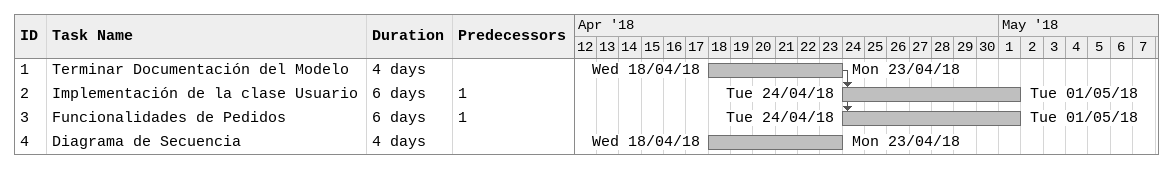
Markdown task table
| ID | Task | Duration | Start | Finish | Predecessors |
|---|---|---|---|---|---|
| 1 | Terminar Documentación del Modelo | 4d | 2018-04-18 | 2018-04-23 |  |
| 2 | Implementación de la clase Usuario | 6d | 2018-04-24 | 2018-05-01 | 1 |
| 3 | Funcionalidades de Pedidos | 6d | 2018-04-24 | 2018-05-01 | 1 |
| 4 | Diagrama de Secuencia | 4d | 2018-04-18 | 2018-04-23 |  |
